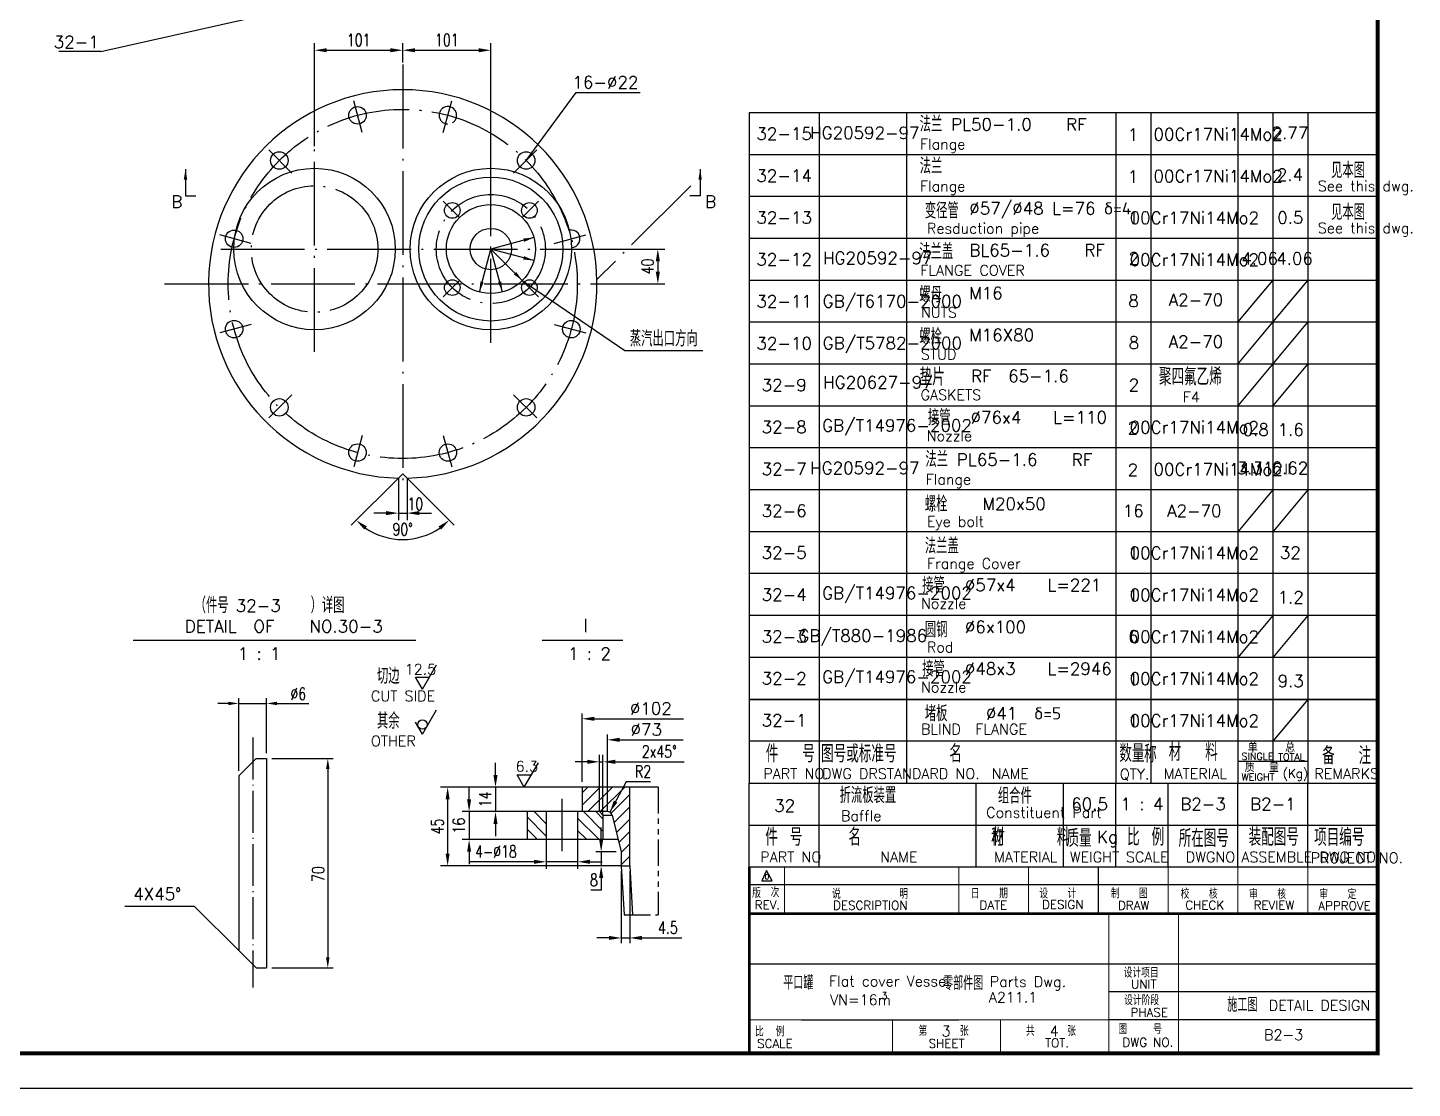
# Model space of a CAD drawing. Extents: x 1512 to 4800, y -77 to 764.
# Drawn here: x 3391.6 to 3788.2, y -76.5 to 227.2 of the extents above; entities that cross this region are included whole.
import ezdxf
from ezdxf.enums import TextEntityAlignment as Align

# ---------------------------------------------------------------- set-up
doc = ezdxf.new("R2010")
doc.units = 0
doc.header["$MEASUREMENT"] = 0
for name, pattern in [('ACAD_ISO02W100', [15, 12, -3]), ('ACAD_ISO04W100', [30.5, 24, -3, 0.5, -3]), ('PHANTOMX2', [5, 2.5, -0.5, 0.5, -0.5, 0.5, -0.5])]:
    doc.linetypes.add(name, pattern=pattern)
doc.layers.get('0').update_dxf_attribs({"linetype": 'CONTINUOUS'})
doc.layers.get('DEFPOINTS').update_dxf_attribs({"linetype": 'CONTINUOUS'})
for name, color, linetype in [('1', 1, 'CONTINUOUS'), ('2', 2, 'ACAD_ISO04W100'), ('3', 3, 'ACAD_ISO02W100'), ('4', 6, 'PHANTOMX2'), ('标注', 7, 'CONTINUOUS')]:
    doc.layers.add(name, color=color, linetype=linetype)
doc.styles.add('ACANSTS', font='romans.shx', dxfattribs={"height": 1, "bigfont": 'gbcbig.shx'})
doc.styles.add('HZ5', font='romans.shx', dxfattribs={"width": 0.75, "bigfont": 'hz5.shx'})
doc.dimstyles.get("Standard").update_dxf_attribs({"dimtxt": 3.5, "dimasz": 3, "dimexe": 2, "dimexo": 0, "dimgap": 1, "dimtad": 1, "dimdec": 0, "dimlfac": 20, "dimzin": 0, "dimdsep": 46, "dimtxsty": 'HZ5', "dimcen": 1, "dimadec": 0, "dimazin": 0, "dimtfac": 1, "dimtdec": 0, "dimtmove": 2, "dimatfit": 3, "dimfxl": 0, "dimtolj": 1, "dimtzin": 0, "dimarcsym": 0})
doc.dimstyles.new('STANDARD$0', dxfattribs={"dimtxt": 3.5, "dimasz": 3.5, "dimexe": 2, "dimexo": 0, "dimgap": 1.2, "dimtad": 1, "dimdec": 4, "dimzin": 0, "dimdsep": 46, "dimtxsty": 'HZ5', "dimcen": 0.09, "dimadec": 0, "dimazin": 0, "dimtfac": 0.857143, "dimtdec": 4, "dimtofl": 0, "dimtmove": 2, "dimatfit": 3, "dimfxl": 0, "dimtolj": 1, "dimtzin": 0, "dimarcsym": 0})
doc.dimstyles.new('STANDARD$4', dxfattribs={"dimtxt": 3.5, "dimasz": 3.5, "dimexe": 2, "dimexo": 0, "dimgap": 1.2, "dimtad": 1, "dimdec": 4, "dimzin": 0, "dimdsep": 46, "dimtxsty": 'HZ5', "dimcen": 0, "dimadec": 0, "dimazin": 0, "dimtfac": 1, "dimtdec": 4, "dimtofl": 0, "dimtmove": 2, "dimatfit": 3, "dimfxl": 0, "dimtolj": 1, "dimtzin": 0, "dimarcsym": 0})

# ---------------------------------------------------------------- blocks, each defined once
blk = doc.blocks.new('*D192')
at = {"color": 0, "linetype": 'ByBlock', "ltscale": 5}
for p, q in [((3551.06, 163.85), (3574.09, 163.85)), ((3572.09, 160.35), (3572.09, 157.35)), ((3562.42, 153.85), (3574.09, 153.85))]:
    blk.add_line(p, q, dxfattribs=at)
for points in [[(3571.5, 160.35), (3572.67, 160.35), (3572.09, 163.85)], [(3571.5, 157.35), (3572.67, 157.35), (3572.09, 153.85)]]:
    blk.add_solid(points, dxfattribs=at)
at = {"layer": 'DEFPOINTS', "color": 0, "linetype": 'ByBlock', "ltscale": 5}
for p in [(3551.06, 163.85), (3562.42, 153.85), (3572.09, 153.85)]:
    blk.add_point(p, dxfattribs=at)
at = {"color": 0, "linetype": 'ByBlock', "ltscale": 5, "insert": (3569.14, 158.85), "char_height": 3.5, "attachment_point": 5, "rotation": 90, "style": 'HZ5'}
blk.add_mtext('\\A1;40', dxfattribs=at)
blk = doc.blocks.new('*D121')
at = {"color": 0, "linetype": 'ByBlock', "ltscale": 5}
for p, q in [((3449.03, 33.7), (3446.03, 33.7)), ((3452.03, 14.44), (3452.03, 35.2)), ((3452.03, 33.7), (3460.03, 33.7)), ((3460.03, 19.44), (3460.03, 35.2)), ((3463.03, 33.7), (3472.15, 33.7))]:
    blk.add_line(p, q, dxfattribs=at)
for points in [[(3449.03, 34.2), (3449.03, 33.2), (3452.03, 33.7)], [(3463.03, 34.2), (3463.03, 33.2), (3460.03, 33.7)]]:
    blk.add_solid(points, dxfattribs=at)
at = {"layer": 'DEFPOINTS', "color": 0, "linetype": 'ByBlock', "ltscale": 5}
for p in [(3460.03, 33.7), (3460.03, 17.94), (3452.03, 12.94)]:
    blk.add_point(p, dxfattribs=at)
at = {"color": 0, "linetype": 'ByBlock', "ltscale": 5, "insert": (3469.09, 36.45), "char_height": 3.5, "attachment_point": 5, "style": 'HZ5'}
blk.add_mtext('\\A1;∅6', dxfattribs=at)
blk = doc.blocks.new('*D122')
at = {"color": 0, "linetype": 'ByBlock', "ltscale": 5}
for p, q in [((3461.53, 17.94), (3479.04, 17.94)), ((3477.54, 14.94), (3477.54, -39.06)), ((3461.53, -42.06), (3479.04, -42.06))]:
    blk.add_line(p, q, dxfattribs=at)
for points in [[(3477.04, 14.94), (3478.04, 14.94), (3477.54, 17.94)], [(3477.04, -39.06), (3478.04, -39.06), (3477.54, -42.06)]]:
    blk.add_solid(points, dxfattribs=at)
at = {"layer": 'DEFPOINTS', "color": 0, "linetype": 'ByBlock', "ltscale": 5}
for p in [(3460.03, 17.94), (3460.03, -42.06), (3477.54, -42.06)]:
    blk.add_point(p, dxfattribs=at)
at = {"color": 0, "linetype": 'ByBlock', "ltscale": 5, "insert": (3474.79, -15.16), "char_height": 3.5, "attachment_point": 5, "rotation": 90, "style": 'HZ5'}
blk.add_mtext('\\A1;70', dxfattribs=at)
blk = doc.blocks.new('*D191')
at = {"color": 0, "linetype": 'ByBlock', "ltscale": 5}
for p, q in [((3499, 217.27), (3499, 222.79)), ((3524.25, 189.07), (3524.25, 222.79)), ((3502.5, 220.79), (3520.75, 220.79))]:
    blk.add_line(p, q, dxfattribs=at)
for points in [[(3502.5, 221.37), (3502.5, 220.21), (3499, 220.79)], [(3520.75, 221.37), (3520.75, 220.21), (3524.25, 220.79)]]:
    blk.add_solid(points, dxfattribs=at)
at = {"layer": 'DEFPOINTS', "color": 0, "linetype": 'ByBlock', "ltscale": 5}
for p in [(3524.25, 220.79), (3499, 217.27), (3524.25, 189.07)]:
    blk.add_point(p, dxfattribs=at)
at = {"color": 0, "linetype": 'ByBlock', "ltscale": 5, "insert": (3511.63, 223.74), "char_height": 3.5, "attachment_point": 5, "style": 'HZ5'}
blk.add_mtext('\\A1;101', dxfattribs=at)
blk = doc.blocks.new('*D190')
at = {"color": 0, "linetype": 'ByBlock', "ltscale": 5}
for p, q in [((3473.75, 193.34), (3473.75, 222.79)), ((3499, 217.27), (3499, 222.79)), ((3477.25, 220.79), (3495.5, 220.79))]:
    blk.add_line(p, q, dxfattribs=at)
for points in [[(3477.25, 221.37), (3477.25, 220.21), (3473.75, 220.79)], [(3495.5, 221.37), (3495.5, 220.21), (3499, 220.79)]]:
    blk.add_solid(points, dxfattribs=at)
at = {"layer": 'DEFPOINTS', "color": 0, "linetype": 'ByBlock', "ltscale": 5}
for p in [(3499, 220.79), (3499, 217.27), (3473.75, 193.34)]:
    blk.add_point(p, dxfattribs=at)
at = {"color": 0, "linetype": 'ByBlock', "ltscale": 5, "insert": (3486.38, 223.74), "char_height": 3.5, "attachment_point": 5, "style": 'HZ5'}
blk.add_mtext('\\A1;101', dxfattribs=at)
blk = doc.blocks.new('*D193')
at = {"color": 0, "linetype": 'ByBlock', "ltscale": 5}
for p, q in [((3540.12, -5.29), (3540.12, -13.65)), ((3549.12, -5.29), (3549.12, -13.65)), ((3536.62, -11.65), (3518.35, -11.65)), ((3549.12, -11.65), (3540.12, -11.65)), ((3552.62, -11.65), (3556.12, -11.65))]:
    blk.add_line(p, q, dxfattribs=at)
for points in [[(3536.62, -11.07), (3536.62, -12.23), (3540.12, -11.65)], [(3552.62, -11.07), (3552.62, -12.23), (3549.12, -11.65)]]:
    blk.add_solid(points, dxfattribs=at)
at = {"layer": 'DEFPOINTS', "color": 0, "linetype": 'ByBlock', "ltscale": 5}
for p in [(3540.12, -5.29), (3549.12, -5.29), (3549.12, -11.65)]:
    blk.add_point(p, dxfattribs=at)
at = {"color": 0, "linetype": 'ByBlock', "ltscale": 5, "insert": (3525.73, -8.7), "char_height": 3.5, "attachment_point": 5, "style": 'HZ5'}
blk.add_mtext('\\A1;4-∅18', dxfattribs=at)
blk = doc.blocks.new('*D194')
at = {"color": 0, "linetype": 'ByBlock', "ltscale": 5}
for p, q in [((3525.58, 13.21), (3525.58, 16.71)), ((3550.37, 9.71), (3523.58, 9.71)), ((3525.58, 9.71), (3525.58, 2.71)), ((3534.62, 2.71), (3523.58, 2.71)), ((3525.58, -0.79), (3525.58, -4.29))]:
    blk.add_line(p, q, dxfattribs=at)
for points in [[(3525, 13.21), (3526.17, 13.21), (3525.58, 9.71)], [(3525, -0.79), (3526.17, -0.79), (3525.58, 2.71)]]:
    blk.add_solid(points, dxfattribs=at)
at = {"layer": 'DEFPOINTS', "color": 0, "linetype": 'ByBlock', "ltscale": 5}
for p in [(3550.37, 9.71), (3525.58, 2.71), (3534.62, 2.71)]:
    blk.add_point(p, dxfattribs=at)
at = {"color": 0, "linetype": 'ByBlock', "ltscale": 5, "insert": (3522.63, 6.21), "char_height": 3.5, "attachment_point": 5, "rotation": 90, "style": 'HZ5'}
blk.add_mtext('\\A1;14', dxfattribs=at)
blk = doc.blocks.new('*D195')
at = {"color": 0, "linetype": 'ByBlock', "ltscale": 5}
for p, q in [((3518.02, 6.21), (3518.02, 9.71)), ((3534.62, 2.71), (3516.02, 2.71)), ((3518.02, 2.71), (3518.02, -5.29)), ((3534.62, -5.29), (3516.02, -5.29)), ((3518.02, -8.79), (3518.02, -12.29))]:
    blk.add_line(p, q, dxfattribs=at)
for points in [[(3517.44, 6.21), (3518.61, 6.21), (3518.02, 2.71)], [(3517.44, -8.79), (3518.61, -8.79), (3518.02, -5.29)]]:
    blk.add_solid(points, dxfattribs=at)
at = {"layer": 'DEFPOINTS', "color": 0, "linetype": 'ByBlock', "ltscale": 5}
for p in [(3534.62, 2.71), (3518.02, -5.29), (3534.62, -5.29)]:
    blk.add_point(p, dxfattribs=at)
at = {"color": 0, "linetype": 'ByBlock', "ltscale": 5, "insert": (3515.07, -1.29), "char_height": 3.5, "attachment_point": 5, "rotation": 90, "style": 'HZ5'}
blk.add_mtext('\\A1;16', dxfattribs=at)
blk = doc.blocks.new('*D196')
at = {"color": 0, "linetype": 'ByBlock', "ltscale": 5}
for p, q in [((3550.37, 9.71), (3509.87, 9.71)), ((3511.87, 6.21), (3511.87, -9.29)), ((3561.62, -12.79), (3509.87, -12.79))]:
    blk.add_line(p, q, dxfattribs=at)
for points in [[(3511.29, 6.21), (3512.45, 6.21), (3511.87, 9.71)], [(3511.29, -9.29), (3512.45, -9.29), (3511.87, -12.79)]]:
    blk.add_solid(points, dxfattribs=at)
at = {"layer": 'DEFPOINTS', "color": 0, "linetype": 'ByBlock', "ltscale": 5}
for p in [(3550.37, 9.71), (3511.87, -12.79), (3561.62, -12.79)]:
    blk.add_point(p, dxfattribs=at)
at = {"color": 0, "linetype": 'ByBlock', "ltscale": 5, "insert": (3508.92, -1.54), "char_height": 3.5, "attachment_point": 5, "rotation": 90, "style": 'HZ5'}
blk.add_mtext('\\A1;45', dxfattribs=at)
blk = doc.blocks.new('*D197')
at = {"color": 0, "linetype": 'ByBlock', "ltscale": 5}
for p, q in [((3547.76, -5.07), (3547.76, -1.57)), ((3552.03, -8.57), (3546.26, -8.57)), ((3547.76, -8.57), (3547.76, -12.57)), ((3552.03, -12.57), (3546.26, -12.57)), ((3547.76, -19.57), (3544.81, -19.57)), ((3547.76, -16.07), (3547.76, -19.57))]:
    blk.add_line(p, q, dxfattribs=at)
for points in [[(3547.18, -5.07), (3548.35, -5.07), (3547.76, -8.57)], [(3547.18, -16.07), (3548.35, -16.07), (3547.76, -12.57)]]:
    blk.add_solid(points, dxfattribs=at)
at = {"layer": 'DEFPOINTS', "color": 0, "linetype": 'ByBlock', "ltscale": 5}
for p in [(3553.53, -8.57), (3547.76, -12.57), (3553.53, -12.57)]:
    blk.add_point(p, dxfattribs=at)
at = {"color": 0, "linetype": 'ByBlock', "ltscale": 5, "insert": (3545.69, -16.62), "char_height": 3.5, "attachment_point": 5, "style": 'HZ5'}
blk.add_mtext('\\A1;8', dxfattribs=at)
blk = doc.blocks.new('*D198')
at = {"color": 0, "linetype": 'ByBlock', "ltscale": 5}
for p, q in [((3553.53, -14.07), (3553.53, -34.74)), ((3555.94, -14.07), (3555.94, -34.74)), ((3550.03, -33.24), (3546.53, -33.24)), ((3553.53, -33.24), (3555.94, -33.24)), ((3559.44, -33.24), (3570.84, -33.24))]:
    blk.add_line(p, q, dxfattribs=at)
for points in [[(3550.03, -32.65), (3550.03, -33.82), (3553.53, -33.24)], [(3559.44, -32.65), (3559.44, -33.82), (3555.94, -33.24)]]:
    blk.add_solid(points, dxfattribs=at)
at = {"layer": 'DEFPOINTS', "color": 0, "linetype": 'ByBlock', "ltscale": 5}
for p in [(3553.53, -12.57), (3555.94, -12.57), (3555.94, -33.24)]:
    blk.add_point(p, dxfattribs=at)
at = {"color": 0, "linetype": 'ByBlock', "ltscale": 5, "insert": (3566.89, -30.29), "char_height": 3.5, "attachment_point": 5, "style": 'HZ5'}
blk.add_mtext('\\A1;4.5', dxfattribs=at)
blk = doc.blocks.new('*D199')
at = {"color": 0, "linetype": 'ByBlock', "ltscale": 5}
for p, q in [((3551.87, 16.99), (3548.37, 16.99)), ((3555.37, 2.71), (3555.37, 18.99)), ((3555.37, 16.99), (3556.37, 16.99)), ((3556.37, 1.71), (3556.37, 18.99)), ((3559.87, 16.99), (3579.64, 16.99))]:
    blk.add_line(p, q, dxfattribs=at)
for points in [[(3551.87, 17.57), (3551.87, 16.4), (3555.37, 16.99)], [(3559.87, 17.57), (3559.87, 16.4), (3556.37, 16.99)]]:
    blk.add_solid(points, dxfattribs=at)
at = {"layer": 'DEFPOINTS', "color": 0, "linetype": 'ByBlock', "ltscale": 5}
for p in [(3556.37, 16.99), (3555.37, 2.71), (3556.37, 1.71)]:
    blk.add_point(p, dxfattribs=at)
at = {"color": 0, "linetype": 'ByBlock', "ltscale": 5, "insert": (3572.5, 19.94), "char_height": 3.5, "attachment_point": 5, "style": 'HZ5'}
blk.add_mtext('\\A1;2x45°', dxfattribs=at)
blk = doc.blocks.new('*D200')
at = {"color": 0, "linetype": 'ByBlock', "ltscale": 5}
for p, q in [((3563.05, 11.27), (3558.33, 2.53)), ((3569.97, 11.27), (3563.05, 11.27))]:
    blk.add_line(p, q, dxfattribs=at)
blk.add_solid([(3559.48, 5.89), (3560.51, 5.33), (3558.33, 2.53)], dxfattribs=at)
at = {"layer": 'DEFPOINTS', "color": 0, "linetype": 'ByBlock', "ltscale": 5}
for p in [(3557.62, 1.21), (3558.33, 2.53)]:
    blk.add_point(p, dxfattribs=at)
at = {"color": 0, "linetype": 'ByBlock', "ltscale": 5, "insert": (3567.84, 14.22), "char_height": 3.5, "attachment_point": 5, "style": 'HZ5'}
blk.add_mtext('\\A1;R2', dxfattribs=at)
blk = doc.blocks.new('*D219')
at = {"color": 0, "linetype": 'ByBlock', "ltscale": 5}
for p, q in [((3497.75, 98.24), (3497.75, 86.22)), ((3500.25, 98.24), (3500.25, 86.22)), ((3494.25, 88.22), (3490.75, 88.22)), ((3497.75, 88.22), (3500.25, 88.22)), ((3497.75, 88.22), (3500.25, 88.22)), ((3503.75, 88.22), (3507.25, 88.22))]:
    blk.add_line(p, q, dxfattribs=at)
for points in [[(3494.25, 88.8), (3494.25, 87.64), (3497.75, 88.22)], [(3503.75, 88.8), (3503.75, 87.64), (3500.25, 88.22)]]:
    blk.add_solid(points, dxfattribs=at)
at = {"layer": 'DEFPOINTS', "color": 0, "linetype": 'ByBlock', "ltscale": 5}
for p in [(3497.75, 98.24), (3500.25, 98.24), (3500.25, 88.22)]:
    blk.add_point(p, dxfattribs=at)
at = {"color": 0, "linetype": 'ByBlock', "ltscale": 5, "insert": (3502.62, 90.85), "char_height": 3.5, "attachment_point": 5, "style": 'HZ5'}
blk.add_mtext('\\A1;10', dxfattribs=at)
blk = doc.blocks.new('*D220')
at = {"color": 0, "linetype": 'ByBlock', "ltscale": 5}
for p, q in [((3497.75, 98.24), (3484.27, 84.76)), ((3500.25, 98.24), (3513.74, 84.76))]:
    blk.add_line(p, q, dxfattribs=at)
blk.add_arc((3499, 99.49), 18.84, 235.6602, 304.3398, dxfattribs=at)
for points in [[(3488, 83.49), (3488.75, 84.39), (3485.68, 86.17)], [(3509.26, 84.39), (3510, 83.49), (3512.32, 86.17)]]:
    blk.add_solid(points, dxfattribs=at)
at = {"layer": 'DEFPOINTS', "color": 0, "linetype": 'ByBlock', "ltscale": 5}
for p in [(3499, 99.49), (3499, 99.49), (3497.75, 98.24), (3500.25, 98.24), (3494.13, 81.3)]:
    blk.add_point(p, dxfattribs=at)
at = {"color": 0, "linetype": 'ByBlock', "ltscale": 5, "insert": (3499, 83.6), "char_height": 3.5, "attachment_point": 5, "style": 'HZ5'}
blk.add_mtext('\\A1;90°', dxfattribs=at)

msp = doc.modelspace()

# ---------------------------------------------------------------- hatches: boundary and pattern name
at = {"ltscale": 5}
h = msp.add_hatch(dxfattribs=at)
h.set_pattern_fill('ANSI31', color=256, scale=20, style=0)
h.set_pattern_definition([(45, (0, 10.9226), (-1.767767, 1.767767), [])])
h.paths.add_polyline_path([(3550.3710396, 2.7130276), (3557.6210396, 2.7130276), (3557.6210396, 9.7130276), (3550.3710396, 9.7130276)])
h.paths.add_polyline_path([(3559.0377847, 1.7058086), (3561.6210396, -8.7869724), (3561.6210396, -12.7869724), (3564.0252429, -12.7869724), (3564.0252429, 9.7130276), (3557.6210396, 9.7130276), (3557.6210396, 2.7130276, -0.3192416361)])
h = msp.add_hatch(dxfattribs=at)
h.set_pattern_fill('ANSI31', color=256, scale=20, angle=90, style=0)
h.set_pattern_definition([(135, (0, 10.9226), (-1.767767, -1.767767), [])])
h.paths.add_polyline_path([(3540.1210396, 2.7130276), (3534.6210396, 2.7130276), (3534.6210396, -5.2869724), (3540.1210396, -5.2869724)])
h.paths.add_polyline_path([(3549.1210396, 2.7130276), (3549.1210396, -5.2869724), (3556.3710396, -5.2869724), (3556.3710396, 1.7130276), (3555.3710396, 2.7130276)])

# ---------------------------------------------------------------- linework, layer by layer
for p, q in [((3412.4848317, 220.4168284), (3521.6775667, 244.918805)), ((3487.3812527, 197.2301395), (3484.9552582, 206.2840744)), ((3510.626452, 197.2301395), (3513.0524466, 206.2840744)), ((3534.3591914, 189.2093462), (3548.7236796, 208.6996036)), ((3548.7236796, 208.6996036), (3567.0302897, 208.6996036)), ((3467.2503196, 185.6075399), (3460.6223793, 192.2354802)), ((3530.7573851, 185.6075399), (3537.3853254, 192.2354802)), ((3515.2382409, 172.8696186), (3510.5836062, 177.5242533)), ((3533.2694638, 172.8696186), (3537.9240986, 177.5242533)), ((3455.62772, 165.4766068), (3446.5737851, 167.9026013)), ((3542.3799848, 165.4766068), (3551.4339196, 167.9026013)), ((3515.2382409, 154.8383957), (3510.5836062, 150.183761)), ((3533.2694638, 154.8383957), (3537.9240986, 150.183761)), ((3533.2694638, 154.8383957), (3562.6020552, 134.7669886)), ((3455.62772, 142.2314075), (3446.5737851, 139.805413)), ((3542.3799848, 142.2314075), (3551.4339196, 139.805413)), ((3562.6020552, 134.7669886), (3585.006831, 134.7669886)), ((3467.2503196, 122.1004744), (3460.6223793, 115.4725341)), ((3530.7573851, 122.1004744), (3537.3853254, 115.4725341)), ((3487.3812527, 110.4778748), (3484.9552582, 101.4239399)), ((3510.626452, 110.4778748), (3513.0524466, 101.4239399)), ((3748.2763814, 94.8732907), (3738.2763814, 82.8732907)), ((3758.2763814, 94.8732907), (3748.2763814, 82.8732907)), ((3748.2763814, 58.8732907), (3738.2763814, 46.8732907)), ((3758.2763814, 58.8732907), (3748.2763814, 46.8732907)), ((3504.6805321, 37.7540435), (3508.721984, 44.7540435)), ((3504.6805321, 24.876571), (3508.721984, 31.876571)), ((3758.2763814, 34.8732907), (3748.2763814, 22.8732907)), ((3533.8375972, 9.7130276), (3537.8790491, 16.7130276)), ((3533.8375972, 9.7130276), (3531.8168712, 13.2130276)), ((3439.382415, -24.4146575), (3419.415972, -24.4146575)), ((3439.382415, -24.4146575), (3452.0298165, -37.062059))]:
    msp.add_line(p, q, dxfattribs=at)
for p, q in [((3412.4848317, 220.4168284), (3400.4848317, 220.4168284)), ((3738.2763814, 142.8732907), (3748.2763814, 154.8732907)), ((3748.2763814, 142.8732907), (3758.2763814, 154.8732907)), ((3738.2763814, 130.8732907), (3748.2763814, 142.8732907)), ((3748.2763814, 130.8732907), (3758.2763814, 142.8732907)), ((3421.7962356, 51.8445073), (3502.7751656, 51.8445073)), ((3538.9531444, 51.8445073), (3562.0384437, 51.8445073)), ((3504.6805321, 37.7540435), (3502.6598062, 41.2540435)), ((3502.6598062, 41.2540435), (3506.701258, 41.2540435)), ((3504.6805321, 24.876571), (3502.6598062, 28.376571)), ((3758.0973113, 17.1017696), (3738.0973113, 17.1017696)), ((3598.2763814, 10.8732907), (3777.9765552, 10.8732907)), ((3598.2763814, -1.1267093), (3777.9765552, -1.1267093)), ((3598.2763814, -13.1267093), (3778.2763814, -13.1267093)), ((3603.262048, -14.1090015), (3601.8883783, -17.1512701)), ((3604.814891, -17.1512701), (3603.262048, -14.1090015)), ((3598.2763814, -18.1267093), (3778.2763814, -18.1267093)), ((3601.8883783, -17.1512701), (3604.814891, -17.1512701)), ((3778.2763814, -36.9267093), (3778.2763814, -44.9267093)), ((3778.2763814, -48.9267093), (3701.2763814, -48.9267093)), ((3598.2763814, -66.5267093), (3598.2763814, -56.9267093)), ((3598.2763814, -66.5267093), (3598.2763814, -56.9267093)), ((3613.2763814, -56.9267093), (3658.2763814, -56.9267093)), ((3778.2763814, -56.9267093), (3701.2763814, -56.9267093)), ((3598.2763814, -66.5267093), (3613.2763814, -66.5267093)), ((3658.2763814, -66.5267093), (3672.8763814, -66.5267093)), ((2947.2763814, -76.5267093), (3788.2763814, -76.5267093))]:
    msp.add_line(p, q)
at = {"ltscale": 10}
for p, q in [((3778.2763814, 202.8732907), (3598.2763814, 202.8732907)), ((3778.2763814, 190.8732907), (3598.2763814, 190.8732907)), ((3778.2763814, 178.8732907), (3598.2763814, 178.8732907)), ((3778.2763814, 166.8732907), (3598.2763814, 166.8732907)), ((3778.2763814, 154.8732907), (3598.2763814, 154.8732907)), ((3778.2763814, 142.8732907), (3598.2763814, 142.8732907)), ((3778.2763814, 130.8732907), (3598.2763814, 130.8732907)), ((3778.2763814, 118.8732907), (3598.2763814, 118.8732907)), ((3778.2763814, 106.8732907), (3598.2763814, 106.8732907)), ((3778.2763814, 94.8732907), (3598.2763814, 94.8732907)), ((3778.2763814, 82.8732907), (3598.2763814, 82.8732907)), ((3778.2763814, 70.8732907), (3598.2763814, 70.8732907)), ((3778.2763814, 58.8732907), (3598.2763814, 58.8732907)), ((3778.2763814, 46.8732907), (3598.2763814, 46.8732907)), ((3778.2763814, 36.8519961), (3778.2763814, 12.8519961)), ((3598.2763814, 34.8732907), (3778.2763814, 34.8732907)), ((3778.2763814, 34.8732907), (3598.2763814, 34.8732907)), ((3778.2763814, 22.8732907), (3598.2763814, 22.8732907)), ((3531.8168712, 13.2130276), (3535.8583231, 13.2130276))]:
    msp.add_line(p, q, dxfattribs=at)
at = {"color": 0, "linetype": 'ByBlock', "ltscale": 5}
for p, q in [((3550.3710396, 11.2130276), (3550.3710396, 30.8142603)), ((3553.8710396, 29.3142603), (3579.4593817, 29.3142603)), ((3557.6210396, 2.7130276), (3557.6210396, 24.7836874)), ((3561.1210396, 23.2836874), (3579.2958128, 23.2836874))]:
    msp.add_line(p, q, dxfattribs=at)
for points in [[(3598.2763814, -26.5267093, 0.8, 0.8, 0), (3598.2763814, -13.1267093, 0.8, 0.8, 0)], [(3608.4013814, -13.1267093, 0.3, 0.3, 0), (3608.4013814, -26.5267093, 0.3, 0.3, 0)], [(3658.2763814, -26.5267093, 0.3, 0.3, 0), (3658.2763814, -13.1267093, 0.3, 0.3, 0)], [(3678.2763814, -26.5267093, 0.3, 0.3, 0), (3678.2763814, -13.1267093, 0.3, 0.3, 0)], [(3698.2763814, -26.5267093, 0.3, 0.3, 0), (3698.2763814, -13.1267093, 0.3, 0.3, 0)], [(3718.2763814, -26.5267093, 0.3, 0.3, 0), (3718.2763814, -13.1267093, 0.3, 0.3, 0)], [(3738.2763814, -26.5267093, 0.3, 0.3, 0), (3738.2763814, -13.1267093, 0.3, 0.3, 0)], [(3758.2763814, -26.5267093, 0.3, 0.3, 0), (3758.2763814, -13.1267093, 0.3, 0.3, 0)], [(3778.2763814, -13.1267093, 0.8, 0.8, 0), (3778.2763814, -26.5267093, 0.8, 0.8, 0)], [(3778.2763814, -26.5267093, 0.8, 0.8, 0), (3778.2763814, -66.5267093, 0.8, 0.8, 0), (3598.2763814, -66.5267093, 0.8, 0.8, 0), (3698.2763814, -66.5267093, 0.8, 0.8, 0), (3598.2763814, -66.5267093, 0.8, 0.8, 0), (3598.2763814, -26.5267093, 0.8, 0.8, 0)], [(3778.2763814, -26.5267093, 0.8, 0.8, 0), (3598.2763814, -26.5267093, 0.8, 0.8, 0)], [(3701.2763814, -66.5267093, 0.3, 0.3, 0), (3701.2763814, -26.5267093, 0.3, 0.3, 0)], [(3721.2763814, -26.5267093, 0.3, 0.3, 0), (3721.2763814, -66.5267093, 0.3, 0.3, 0)], [(3598.2763814, -40.9267093, 0.3, 0.3, 0), (3778.2763814, -40.9267093, 0.3, 0.3, 0)], [(3598.2763814, -56.9267093, 0.3, 0.3, 0), (3701.2763814, -56.9267093, 0.3, 0.3, 0)], [(3639.2763814, -56.9267093, 0.3, 0.3, 0), (3639.2763814, -66.5267093, 0.3, 0.3, 0)], [(3670.2763814, -56.9267093, 0.3, 0.3, 0), (3670.2763814, -66.5267093, 0.3, 0.3, 0)]]:
    msp.add_lwpolyline(points, format="xyseb")
msp.add_lwpolyline([(3598.2763814, -56.9267093), (3598.2763814, -36.9267093)])
msp.add_circle((3504.6618838, 27.6485411), 1.345945)
for points in [[(3553.8710396, 29.8975936), (3553.8710396, 28.730927), (3550.3710396, 29.3142603)], [(3561.1210396, 23.8670207), (3561.1210396, 22.7003541), (3557.6210396, 23.2836874)]]:
    msp.add_solid(points, dxfattribs=at)
at = {"layer": '1'}
for p, q in [((3598.2763814, 202.8732907), (3598.2763814, 10.8732907)), ((3618.2764281, 202.8732907), (3618.2764281, 10.8732907)), ((3643.2764281, 202.8732907), (3643.2764281, 10.8732907)), ((3703.2763814, 202.8732907), (3703.2763814, 10.8732907)), ((3713.2763814, 202.8732907), (3713.2763814, 10.8732907)), ((3738.2763814, 202.8732907), (3738.2763814, 10.8732907)), ((3748.2763814, 202.8732907), (3748.2763814, 16.8732907)), ((3758.2763814, 202.8732907), (3758.2763814, 10.8732907)), ((3499.0038524, 99.4930539), (3497.7538524, 98.2430539)), ((3499.0038524, 99.4930539), (3500.2538524, 98.2430539)), ((3452.0298165, 12.937941), (3457.0298165, 17.937941)), ((3457.0298165, 17.937941), (3460.0298165, 17.937941)), ((3460.0298165, 17.937941), (3460.0298165, -42.062059)), ((3452.0298165, 12.937941), (3452.0298165, -37.062059)), ((3550.3710396, 9.7130276), (3550.3710396, 2.7130276)), ((3572.1861101, 9.7130276), (3550.3710396, 9.7130276)), ((3564.0252429, -12.7869724), (3564.0252429, 9.7130276)), ((3598.2763814, -13.1267093), (3598.2763814, 10.8732907)), ((3618.2763814, -13.1267093), (3618.2763814, 10.8732907)), ((3663.2763814, -13.1267093), (3663.2763814, 10.8732907)), ((3688.2763814, -13.1267093), (3688.2763814, 10.8732907)), ((3703.2763814, -13.1267093), (3703.2763814, 10.8732907)), ((3718.2763814, -13.1267093), (3718.2763814, 10.8732907)), ((3738.2763814, -13.1267093), (3738.2763814, 10.8732907)), ((3758.2763814, -13.1267093), (3758.2763814, 10.8732907)), ((3557.6210396, 2.7130276), (3534.6210396, 2.7130276)), ((3534.6210396, 2.7130276), (3534.6210396, -5.2869724)), ((3540.1210396, 2.7130276), (3540.1210396, -5.2869724)), ((3549.1210396, 2.7130276), (3549.1210396, -5.2869724)), ((3556.3710396, 1.7130276), (3555.3710396, 2.7130276)), ((3556.3710396, 1.7130276), (3556.3710396, -5.2869724)), ((3556.3710396, 1.7130276), (3559.0352531, 1.7130276)), ((3559.0377847, 1.7058086), (3561.6210396, -8.7869724)), ((3560.7593622, -5.2869724), (3534.6210396, -5.2869724)), ((3561.6210396, -8.7869724), (3561.6210396, -12.7869724)), ((3561.6210396, -12.7869724), (3562.453779, -26.8510172)), ((3561.6210396, -12.7869724), (3564.0252429, -12.7869724)), ((3564.0252429, -12.7869724), (3564.8579824, -26.8510172)), ((3452.0298165, -37.062059), (3457.0298165, -42.062059)), ((3457.0298165, -42.062059), (3460.0298165, -42.062059))]:
    msp.add_line(p, q, dxfattribs=at)
at = {"layer": '1', "const_width": 1.2}
msp.add_lwpolyline([(2972.2763814, -66.5267093), (3778.2763814, -66.5267093), (3778.2763814, 507.4732907), (2972.2763814, 507.4732907)], close=True, dxfattribs=at)
at = {"layer": '1'}
for centre, radius in [((3486.0629001, 202.1502985), 2.5), ((3463.6485133, 189.2093462), 2.5), ((3534.3591914, 189.2093462), 2.5), ((3473.7538524, 163.854017), 23.125), ((3524.2538524, 163.8540072), 23.125), ((3524.2538524, 163.8540072), 20.625), ((3513.2053089, 174.9025506), 2.25), ((3524.2538524, 163.8540072), 12.75), ((3535.3023958, 174.9025506), 2.25), ((3450.7075611, 166.7949594), 2.5), ((3524.2538524, 163.8540072), 5.9228983), ((3513.2053089, 152.8054637), 2.25), ((3535.3023958, 152.8054637), 2.25), ((3450.7075611, 140.9130549), 2.5), ((3547.3001437, 140.9130549), 2.5), ((3463.6485133, 118.4986681), 2.5), ((3534.3591914, 118.4986681), 2.5), ((3486.0629001, 105.5577158), 2.5), ((3511.9448046, 105.5577158), 2.5)]:
    msp.add_circle(centre, radius, dxfattribs=at)
for centre, radius, start, end in [((3499.0038524, 153.8540072), 55.625, 271.287653997, 268.712346003), ((3511.9448046, 202.1502985), 2.5, 35.555548255, 129.899958096), ((3547.3001437, 166.7949594), 2.5, 271.707277874, 102.837215776), ((3557.6210396, 1.2130276), 1.5, 19.179008026, 90)]:
    msp.add_arc(centre, radius, start, end, dxfattribs=at)
at = {"layer": '2'}
for p, q in [((3499.0038524, 216.6712047), (3499.0038524, 95.4981506)), ((3473.7538524, 134.3647804), (3473.7538524, 193.3432535)), ((3524.2538524, 137.0334904), (3524.2538524, 189.0733196)), ((3581.4952009, 181.9844024), (3554.6148057, 155.1040072)), ((3446.893048, 163.8540072), (3551.0608273, 163.8540072)), ((3430.7960484, 153.8540072), (3562.418052, 153.8540072)), ((3544.6210396, 6.3813745), (3544.6210396, -8.6508735))]:
    msp.add_line(p, q, dxfattribs=at)
at = {"layer": '2', "ltscale": 0.5}
msp.add_line((3456.0298165, 23.9314039), (3456.0298165, -47.6412319), dxfattribs=at)
at = {"layer": '2'}
for centre, radius in [((3499.0038524, 153.8540072), 50), ((3473.7538524, 163.854017), 18.125), ((3524.2538524, 163.8540072), 15.625)]:
    msp.add_circle(centre, radius, dxfattribs=at)
at = {"layer": '3', "ltscale": 0.5}
msp.add_arc((3511.9448046, 202.1502985), 2.5, 129.899958096, 35.555548255, dxfattribs=at)
at = {"layer": '4', "ltscale": 3}
for p in [(3572.1861101, 9.7130276), (3562.453779, -26.8510172)]:
    msp.add_line(p, (3572.1861101, -26.8510172), dxfattribs=at)
at = {"layer": 'DEFPOINTS', "color": 0, "linetype": 'ByBlock', "ltscale": 5}
msp.add_point((3550.3710396, 9.7130276), dxfattribs=at)
at = {"layer": '标注'}
for p, q in [((3738.2763814, 118.8732907), (3748.2763814, 130.8732907)), ((3748.2763814, 118.8732907), (3758.2763814, 130.8732907))]:
    msp.add_line(p, q, dxfattribs=at)

# ---------------------------------------------------------------- texts
at = {"style": 'ACANSTS'}
msp.add_text('32-1', height=3.5, dxfattribs=at).set_placement((3405.4848317, 221.4168284), align=Align.CENTER)
at = {"ltscale": 5, "style": 'ACANSTS'}
for s, p in [('16-%%c22', (3557.0763115, 211.6282023)), ('B', (3434.2819567, 177.4236957)), ('B', (3587.2186786, 177.4236957)), ('4X45%%d', (3428.7193154, -20.8907737))]:
    msp.add_text(s, height=3.5, dxfattribs=at).set_placement(p, align=Align.MIDDLE)
at = {"style": 'ACANSTS'}
for s, height, p in [('法兰', 4.5, (3647.0944746, 197.4029122)), ('PL50-1.0   RF', 3.5, (3656.1112604, 197.7856752)), ('Flange', 3, (3647.1824742, 192.3774356)), ('法兰', 4.5, (3647.0944746, 185.4029122)), ('Flange', 3, (3647.1824742, 180.3774356)), ('%%c57/%%c48 L=76 δ=4', 3.5, (3661.3170544, 173.7487234)), ('HG20592-97', 3.5, (3619.3973696, 159.5302961)), ('法兰盖', 4.5, (3646.9793518, 160.9274313)), ('BL65-1.6   RF  ', 3.5, (3661.3170544, 161.7487234)), ('2', 3.5, (3706.9733835, 159.4582711)), ('4.06', 3.5, (3739.2272278, 159.3864476)), ('4.06', 3.5, (3749.2272278, 159.3864476)), ('FLANGE', 3, (3647.2810103, 156.2605144)), (' COVER', 3, (3662.1594209, 156.2605144)), ('GB/T6170-2000', 3.5, (3619.3191985, 147.1533423)), ('螺母', 4.5, (3646.9793518, 148.5974313)), ('M16', 3.5, (3661.2804312, 149.4570844)), ('8', 3.5, (3706.8669738, 147.2682711)), ('A2-70', 3.5, (3718.4269181, 147.544404)), ('NUTS', 3, (3647.4542953, 144.1949118)), ('蒸汽出口方向', 4.5, (3564.0645041, 135.9509983)), ('GB/T5782-2000', 3.5, (3619.3191985, 135.1533423)), ('螺栓', 4.5, (3646.9793518, 136.5974313)), ('M16X80', 3.5, (3661.2804312, 137.4570844)), ('A2-70', 3.5, (3718.4269181, 135.544404)), ('STUD', 3, (3647.4542953, 132.1949118)), ('8', 3.5, (3706.9733835, 135.2682711)), ('HG20627-97', 3.5, (3619.4657463, 123.9347774)), ('垫片', 5, (3647.0857712, 124.7375846)), ('RF  65-1.6', 3.5, (3661.7896296, 125.7448455)), ('聚四氟乙烯', 5, (3715.6217846, 124.8030677)), ('GASKETS', 3, (3647.3607963, 120.5941704)), ('2', 3.5, (3706.9733835, 123.1416298)), ('F4', 3, (3722.4869039, 119.9606582)), ('法兰', 4.5, (3648.7339296, 101.4029122)), ('PL65-1.6   RF', 3.5, (3657.7507153, 101.7856752)), ('Flange', 3, (3648.8219292, 96.3774356)), ('（件号       ）详图', 4.5, (3439.4128104, 59.5978322)), ('32-3', 3.5, (3451.1699454, 59.9867066)), ('DETAIL  OF   NO.30-3', 3.5, (3436.5856451, 54.0590372)), ('Ⅰ', 4.5, (3549.786154, 53.6126138)), ('1 : 1', 3.5, (3451.7324119, 46.2091137)), ('1 : 2', 3.5, (3546.3498961, 46.2091137)), ('切边', 4.5, (3491.6307115, 39.3281967)), ('12.5', 3, (3499.5846461, 41.9825551)), ('CUT SIDE', 3, (3489.9011622, 34.3356028)), ('其余', 4.5, (3491.6307115, 26.4507241)), ('OTHER', 3, (3489.9011622, 21.4581303)), ('件  号', 5, (3603.0227266, 16.7928468)), ('图号或标准号', 5, (3618.8574887, 16.7928468)), ('名              称', 5, (3655.5961698, 16.7928468)), ('数量', 5, (3704.2773171, 16.9151994)), ('材  料', 5, (3718.4385201, 17.2546476)), ('单', 3, (3741.1188982, 19.6474734)), ('总', 3, (3751.7503243, 19.6443363)), ('备  注', 5, (3762.3817523, 16.2710782)), ('SINGLE', 2, (3739.2834989, 17.5110106)), ('质  量', 3, (3740.1989885, 14.0099332)), ('TOTAL', 2, (3749.7938838, 17.3835685)), ('PART NO.', 3, (3602.2894547, 12.0767139)), ('DWG DRSTANDARD NO.', 3, (3619.1643311, 12.0767139)), ('NAME', 3, (3667.7016814, 12.0767139)), ('QTY.', 3, (3704.4362903, 11.9382303)), ('MATERIAL', 3, (3717.0087121, 12.0767139)), ('WEIGHT', 2, (3739.2834989, 11.6535667)), ('(Kg)', 2.5, (3751.099907, 12.4094636)), ('REMARKS', 3, (3760.1674506, 12.0767139)), ('折流板装置', 4.5, (3624.1584994, 5.1684995)), ('32', 3.5, (3605.4071209, 2.6768093)), ('Baffle', 3, (3624.5466126, 0.0127108)), ('件 号', 5, (3602.8548346, -7.0725966)), ('名          称', 5, (3626.6861657, -7.0725966)), ('材    料', 5, (3667.8795205, -7.0574937)), ('质量', 5, (3689.1686987, -7.4058788)), ('Kg', 3.5, (3697.9113046, -6.2703451)), ('比 例', 5, (3706.5034334, -7.0574937)), ('所在图号', 5, (3721.2727681, -7.4180718)), ('装配图号', 5, (3741.3243781, -7.0574937)), ('项目编号', 5, (3760.0794023, -7.1220811)), ('PART NO', 3, (3601.4197881, -11.7927544)), ('NAME', 3, (3635.7967446, -11.7927544)), ('MATERIAL', 3, (3668.4320334, -11.7927544)), ('WEIGHT', 3, (3690.1183418, -11.7927544)), ('SCALE', 3, (3706.1847389, -11.7927544)), ('DWGNO', 3, (3723.3233431, -11.7927544)), ('ASSEMBLE DWG NO', 3, (3739.2320127, -11.7927544)), ('PROJECT NO.', 3, (3759.0905775, -12.0294332)), ('版  ', 2.5, (3599.1068821, -21.9412542)), ('次', 2.5, (3604.4147984, -21.7604672)), ('说         明', 2.5, (3621.9947752, -22.2059145)), ('日   期', 2.5, (3661.7549192, -22.0881651)), ('设   计', 2.5, (3681.3549192, -22.0881651)), ('制   图', 2.5, (3701.8526699, -22.0881651)), ('校   核', 2.5, (3721.8512813, -22.1960652)), ('审   核', 2.5, (3741.4512813, -22.3039641)), ('审   定', 2.5, (3761.5914321, -22.3039653)), ('REV.', 2.5, (3599.8472329, -25.2560259)), ('DESCRIPTION', 2.5, (3622.2905037, -25.3788127)), ('DATE', 2.5, (3664.2256, -25.301412)), ('DESIGN', 2.5, (3682.1436571, -25.1211248)), ('DRAW', 2.5, (3703.9029122, -25.4014345)), ('CHECK', 2.5, (3723.1904603, -25.3004569)), ('设计项目', 2.5, (3705.5432481, -44.7762554)), ('UNIT', 2.5, (3707.6455279, -47.957004)), ('设计阶段', 2.5, (3705.6818765, -52.6645504)), ('施工图', 4, (3735.2151829, -54.5625919)), ('DETAIL DESIGN', 3, (3747.1079801, -54.2590181)), ('PHASE', 2.5, (3707.5017063, -56.0365127)), ('比  例', 2.5, (3599.9165636, -61.626283)), ('第     张', 2.5, (3646.7827453, -61.468609)), ('3', 3, (3653.378467, -61.6587691)), ('共     张', 2.5, (3677.5663825, -61.4686078)), ('4', 3, (3684.378467, -61.6587691)), ('图    号', 2.5, (3704.0412659, -60.9688423)), ('SCALE', 2.5, (3600.5204843, -64.975088)), ('SHEET ', 2.5, (3649.6483654, -64.9392384)), ('TOT.', 2.5, (3683.0229468, -64.7815644)), ('DWG NO.', 2.5, (3705.1825663, -64.6112134))]:
    msp.add_text(s, height=height, dxfattribs=at).set_placement(p)
at = {"ltscale": 10, "style": 'ACANSTS'}
for s, height, p in [('32-15', 3.5, (3608.2763814, 196.8732907)), ('32-14', 3.5, (3608.2763814, 184.8732907)), (' 见本图', 4.5, (3768.2743815, 186.6585163)), ('32-13', 3.5, (3608.2763814, 172.8732907)), ('1', 3.5, (3708.2763814, 172.8732907)), ('00Cr17Ni14Mo2', 3.5, (3725.7763814, 172.8732907)), ('0.5', 3.5, (3753.2763814, 172.8732907)), (' 见本图', 4.5, (3768.2743815, 174.6585163)), ('00Cr17Ni14Mo2', 3.5, (3725.7763814, 160.8732907)), ('32-12', 3.5, (3608.2763814, 160.8732907)), ('32-11', 3.5, (3608.2763814, 148.8732907)), ('32-10', 3.5, (3608.2763814, 136.8732907)), ('32-9', 3.5, (3608.2763814, 124.8732907)), ('32-8', 3.5, (3608.2763814, 112.8732907)), ('00Cr17Ni14Mo2', 3.5, (3725.7763814, 112.8732907)), ('32-7', 3.5, (3608.2763814, 100.8732907)), ('32-6', 3.5, (3608.2763814, 88.8732907)), ('16', 3.5, (3708.2763814, 88.8732907)), ('A2-70', 3.5, (3725.7763814, 88.8732907)), ('32-5', 3.5, (3608.2763814, 76.8732907)), ('1', 3.5, (3708.2763814, 76.8732907)), ('00Cr17Ni14Mo2', 3.5, (3725.7763814, 76.8732907)), ('32', 3.5, (3753.2763814, 76.8732907)), ('32-4', 3.5, (3608.2763814, 64.8732907)), ('00Cr17Ni14Mo2', 3.5, (3725.7763814, 64.8732907)), ('GB/T880-1986', 3.5, (3630.7764281, 52.8732907)), ('32-3', 3.5, (3608.2763814, 52.8732907)), ('6', 3.5, (3708.2763814, 52.8732907)), ('00Cr17Ni14Mo2', 3.5, (3725.7763814, 52.8732907)), ('32-2', 3.5, (3608.2763814, 40.8732907)), ('00Cr17Ni14Mo2', 3.5, (3725.7763814, 40.8732907)), ('32-1', 3.5, (3608.2763814, 28.8732907)), ('00Cr17Ni14Mo2', 3.5, (3725.7763814, 28.8732907)), ('组合件', 4.5, (3674.3705264, 7.5185429)), ('60.5', 3.5, (3695.7763814, 4.8732907)), ('1 : 4', 3.5, (3710.7763814, 4.8732907)), ('B2-3', 3.5, (3728.2763814, 4.8732907)), ('B2-1', 3.5, (3748.2763814, 4.8732907))]:
    msp.add_text(s, height=height, dxfattribs=at).set_placement(p, align=Align.MIDDLE)
at = {"style": 'ACANSTS'}
for s, height, p in [('HG20592-97', 3.5, (3631.3868251, 197.1295024)), ('2.77', 3.5, (3753.1660012, 197.1267398)), ('2.4', 3.5, (3753.1660012, 185.1267398)), ('HG20592-97', 3.5, (3631.3868251, 101.1295024)), ('3.31', 3.5, (3743.1660012, 101.1267398)), ('6.62', 3.5, (3753.1660012, 101.1267398)), ('0', 1.5, (3603.3388814, -15.9230917)), ('B2-3', 3, (3751.3559687, -61.2079181))]:
    msp.add_text(s, height=height, dxfattribs=at).set_placement(p, align=Align.MIDDLE)
at = {"ltscale": 10, "style": 'ACANSTS'}
for s, p in [('1', (3708.181334, 194.8512457)), ('1', (3708.181334, 182.8512457)), ('2', (3708.181334, 110.860845)), ('2', (3708.181334, 98.8512457)), ('1', (3708.181334, 62.860845)), ('1', (3708.181334, 38.860845)), ('1', (3708.181334, 26.860845))]:
    msp.add_text(s, height=3.5, dxfattribs=at).set_placement(p, align=Align.CENTER)
for s, height, p in [('00Cr17Ni14Mo2', 3.5, (3714.0732379, 194.9776118)), ('00Cr17Ni14Mo2', 3.5, (3714.0732379, 182.9776118)), ('See this dwg.', 3, (3761.1572448, 180.3951182)), ('变径管', 4.5, (3648.5759864, 172.6055742)), ('Resduction pipe', 3, (3649.165281, 168.301239)), ('See this dwg.', 3, (3761.1572448, 168.3951182)), ('GB/T14976-2002', 3.5, (3619.1428106, 111.5675135)), ('接管', 4.5, (3649.4522967, 113.35649)), ('%%c76x4   L=110', 3.5, (3661.6668616, 113.8821209)), ('Nozzle', 3, (3649.1085603, 108.8459206)), ('0.8', 3.5, (3739.6317375, 110.3567599)), ('1.6', 3.5, (3749.6317375, 110.3567599)), ('00Cr17Ni14Mo2Ⅱ', 3.5, (3714.0732379, 98.9776118)), ('螺栓', 4.5, (3648.5759864, 88.6055742)), ('M20x50', 3.5, (3665.0745527, 89.1232907)), ('Eye bolt', 3, (3649.165281, 84.301239)), ('法兰盖', 4.5, (3648.5759864, 76.6055742)), ('Frange Cover', 3, (3649.165281, 72.301239)), ('GB/T14976-2002', 3.5, (3619.1428106, 63.5675135)), ('接管', 4.5, (3647.8128418, 65.35649)), ('%%c57x4   L=221', 3.5, (3660.0274066, 65.8821209)), ('Nozzle', 3, (3647.4691053, 60.8459206)), ('1.2', 3.5, (3749.6317375, 62.3567599)), ('圆钢', 4.5, (3648.5759864, 52.6055742)), ('%%c6x100', 3.5, (3660.0274066, 53.8821209)), ('Rod', 3, (3649.165281, 48.301239)), ('GB/T14976-2002', 3.5, (3619.1428106, 39.5675135)), ('接管', 4.5, (3647.8128418, 41.35649)), ('%%c48x3   L=2946', 3.5, (3660.0274066, 41.8821209)), ('Nozzle', 3, (3647.4691053, 36.8459206)), ('9.3', 3.5, (3749.6317375, 38.3567599)), ('堵板', 4.5, (3648.5759864, 28.6055742)), ('%%c41  δ=5', 3.5, (3666.0608129, 29.1232907)), ('BLIND  FLANGE', 3, (3647.4691053, 24.8459206)), ('6.3', 3, (3531.3507457, 14.1742895)), ('Constituent Part', 3, (3666.1532451, 0.9803214)), ('平口罐', 4, (3608.0152643, -48.2398742)), ('Flat cover Vessel', 3, (3621.124034, -47.3470534)), ('零部件图', 4, (3653.7867205, -48.3772092)), ('Parts Dwg.', 3, (3667.1934588, -47.4843884)), ('VN=16m', 3, (3621.4220026, -52.7039433)), ('3', 2, (3636.0964765, -50.9542468)), ('A211.1', 3, (3666.8954902, -51.9484923))]:
    msp.add_text(s, height=height, dxfattribs=at).set_placement(p)
at = {"style": 'ACANSTS'}
for s, p in [('REVIEW', (3748.5923395, -24.080966)), ('APPROVE', (3768.7867023, -24.2391544))]:
    msp.add_text(s, height=2.5, dxfattribs=at).set_placement(p, align=Align.MIDDLE_CENTER)
at = {"color": 0, "linetype": 'ByBlock', "ltscale": 5, "char_height": 3.5, "attachment_point": 5, "style": 'ACANSTS'}
for s, insert in [('\\A1;∅102', (3570.0857505, 32.2642603)), ('\\A1;∅73', (3568.7757371, 26.2336874))]:
    msp.add_mtext(s, dxfattribs=dict(at, insert=insert))
at = {"style": 'ACANSTS', "flags": 8}
for tag, height, p in [('DWG_NAME_5', 0.0004, (3598.1630032, -15.7811174)), ('DWG_NAME_1', 0.0004, (3598.1630251, -15.7786991)), ('DWG_NAME_3', 0.0004, (3598.1630338, -15.7799235)), ('DWG_NAME_4', 0.0004, (3598.163041, -15.7805051)), ('DWG_NAME_2', 0.0004, (3598.1630951, -15.7793419)), ('ENGINEERING_NAME_4', 0.00045, (3598.1669308, -15.7805835)), ('ENGINEERING_NAME_3', 0.00045, (3598.166986, -15.7799407)), ('ENGINEERING_NAME_1', 0.00045, (3598.1674986, -15.7787683)), ('ENGINEERING_NAME_2', 0.00045, (3598.1675709, -15.7794111)), ('PROJECT_NAME_2', 0.0004, (3598.1713582, -15.7793535)), ('PROJECT_NAME_1', 0.0004, (3598.1713698, -15.7787974)), ('DWG_NO_1', 0.00035, (3598.1739517, -15.7787367)), ('DESIGN_STAGE_1', 0.0004, (3598.1766685, -15.7787936)), ('YEAR_1', 0.0003, (3598.1791008, -15.7788209))]:
    msp.add_attdef(tag, text='', height=height, dxfattribs=at).set_placement(p, align=Align.MIDDLE)

# ---------------------------------------------------------------- dimensions: what is measured, and where the dimension line sits
at = {"ltscale": 5}
for base, p1, p2, angle, text, override, picture, middle in [((3499.0038524, 220.7914825), (3473.7538524, 193.3432535), (3499.0038524, 217.2682068), 180, '101', {"dimtxsty": 'ACANSTS'}, '*D190', (3486.3788524, 223.7414825)), ((3524.2538524, 220.7914825), (3499.0038524, 217.2682068), (3524.2538524, 189.0733196), 180, '101', {"dimtxsty": 'ACANSTS'}, '*D191', (3511.6288524, 223.7414825)), ((3572.0883324, 153.8540072), (3551.0608273, 163.8540072), (3562.418052, 153.8540072), 90, '40', {"dimtxsty": 'ACANSTS'}, '*D192', (3569.1383324, 158.8540072)), ((3525.5820858, 2.7130276), (3550.3710396, 9.7130276), (3534.6210396, 2.7130276), 90, '14', {"dimtxsty": 'ACANSTS', "dimtofl": 1}, '*D194', (3522.6320858, 6.2130276)), ((3511.8685906, -12.7869724), (3550.3710396, 9.7130276), (3561.6210396, -12.7869724), 90, '45', {"dimtxsty": 'ACANSTS', "dimtofl": 1}, '*D196', (3508.9185906, -1.5369724)), ((3518.0246744, -5.2869724), (3534.6210396, 2.7130276), (3534.6210396, -5.2869724), 90, '16', {"dimtxsty": 'ACANSTS', "dimtofl": 1}, '*D195', (3515.0746744, -1.2869724))]:
    dim = msp.add_linear_dim(base=base, p1=p1, p2=p2, angle=angle, text=text, dimstyle='STANDARD$0', override=override, dxfattribs=at)
    dim.commit()
    dim.dimension.update_dxf_attribs({"geometry": picture, "text_midpoint": middle})
dim = msp.add_angular_dim_2l(base=(3494.128032, 81.2962443), line1=((3499.0038524, 99.4930539), (3500.2538524, 98.2430539)), line2=((3499.0038524, 99.4930539), (3497.7538524, 98.2430539)), text='90%%D', dimstyle='STANDARD$0', override={"dimtxsty": 'ACANSTS', "dimadec": 4, "dimtofl": 1}, dxfattribs=at)
dim.commit()
dim.dimension.update_dxf_attribs({"geometry": '*D220', "text_midpoint": (3499.0038524, 83.6043304)})
for base, p1, p2, text, override, picture, middle, dimtype in [((3500.2538524, 88.2207205), (3497.7538524, 98.2430539), (3500.2538524, 98.2430539), '10', {"dimtxsty": 'ACANSTS', "dimtofl": 1}, '*D219', (3502.6246448, 90.8491021), 160), ((3460.0298165, 33.6992611), (3452.0298165, 12.937941), (3460.0298165, 17.937941), '%%c6', {"dimasz": 3, "dimexe": 1.5, "dimexo": 1.5, "dimgap": 1, "dimlfac": 20, "dimtxsty": 'ACANSTS', "dimcen": 1, "dimtofl": 1, "dimtmove": 0}, '*D121', (3469.0923165, 33.6992611), 128), ((3556.3710396, 16.9878837), (3555.3710396, 2.7130276), (3556.3710396, 1.7130276), '2x45%%D', {"dimtxsty": 'ACANSTS', "dimtofl": 1, "dimtmove": 0}, '*D199', (3572.5007648, 16.9878837), 160), ((3549.1210396, -11.6507789), (3540.1210396, -5.2869724), (3549.1210396, -5.2869724), '4-%%C18', {"dimtxsty": 'ACANSTS', "dimtofl": 1, "dimtmove": 0}, '*D193', (3525.7335396, -11.6507789), 160)]:
    dim = msp.add_linear_dim(base=base, p1=p1, p2=p2, text=text, dimstyle='STANDARD$0', override=override, dxfattribs=at)
    dim.commit()
    dim.dimension.update_dxf_attribs({"geometry": picture, "text_midpoint": middle, "dimtype": dimtype})
dim = msp.add_linear_dim(base=(3477.5388307, -42.062059), p1=(3460.0298165, 17.937941), p2=(3460.0298165, -42.062059), angle=90, text='70', dimstyle='STANDARD$0', override={"dimasz": 3, "dimexe": 1.5, "dimexo": 1.5, "dimgap": 1, "dimlfac": 20, "dimtxsty": 'ACANSTS', "dimcen": 1, "dimtofl": 1, "dimtmove": 0}, dxfattribs=at)
dim.commit()
dim.dimension.update_dxf_attribs({"geometry": '*D122', "text_midpoint": (3477.5388307, -15.1609937), "dimtype": 128})
dim = msp.add_radius_dim(center=(3557.6210396, 1.2130276), mpoint=(3558.3341367, 2.5326838), text='R2', dimstyle='STANDARD$4', override={"dimexe": 1.5, "dimexo": 1.5, "dimtih": 1, "dimtoh": 1, "dimtxsty": 'ACANSTS', "dimtfac": 0.857143, "dimtmove": 0}, dxfattribs=at)
dim.commit()
dim.dimension.update_dxf_attribs({"geometry": '*D200', "text_midpoint": (3567.8409203, 11.2666689), "dimtype": 164})
dim = msp.add_linear_dim(base=(3555.851275, -12.7869724), p1=(3561.6210396, -8.7869724), p2=(3561.6210396, -12.7869724), angle=90, text='8', dimstyle='STANDARD$0', override={"dimexe": 1.5, "dimexo": 1.5, "dimtih": 1, "dimtoh": 1, "dimtxsty": 'ACANSTS', "dimtofl": 1, "dimtmove": 0}, dxfattribs=at)
dim.commit()
dim.dimension.update_dxf_attribs({"geometry": '*D197', "text_midpoint": (3553.776275, -16.8369724), "insert": (8.0885999, -0.2184544)})
dim = msp.add_linear_dim(base=(3564.0252429, -33.454818), p1=(3561.6210396, -12.7869724), p2=(3564.0252429, -12.7869724), text='4.5', dimstyle='STANDARD$0', override={"dimexe": 1.5, "dimexo": 1.5, "dimtih": 1, "dimtoh": 1, "dimtxsty": 'ACANSTS', "dimtofl": 1, "dimtmove": 0}, dxfattribs=at)
dim.commit()
dim.dimension.update_dxf_attribs({"geometry": '*D198', "text_midpoint": (3574.9752429, -30.504818), "insert": (8.0885999, -0.2184544)})

# ---------------------------------------------------------------- leaders
for points in [[(3536.5694067, 167.15395), (3524.2538524, 163.8540072)], [(3520.9539096, 151.5384529), (3524.2538524, 163.8540072)], [(3533.2694638, 154.8383957), (3524.2538524, 163.8540072)], [(3533.2694638, 154.8383957), (3524.2538524, 163.8540072)], [(3527.5537952, 151.5384529), (3524.2538524, 163.8540072)], [(3536.5694067, 160.5540643), (3524.2538524, 163.8540072)]]:
    msp.add_leader(points, dimstyle='Standard', override={"dimexe": 1.5, "dimexo": 1.5, "dimdec": 4, "dimtxsty": 'ACANSTS', "dimtfac": 0.857143, "dimtdec": 4}, dxfattribs=at)
at = {"layer": '1'}
for points in [[(3436.7776154, 186.69659), (3436.7776154, 179.1040072), (3439.7408461, 179.1040072)], [(3584.2072347, 186.69659), (3584.2072347, 179.1040072), (3581.2440041, 179.1040072)]]:
    msp.add_leader(points, dimstyle='Standard', override={"dimtxsty": 'ACANSTS'}, dxfattribs=at)

doc.saveas('drawing.dxf')
